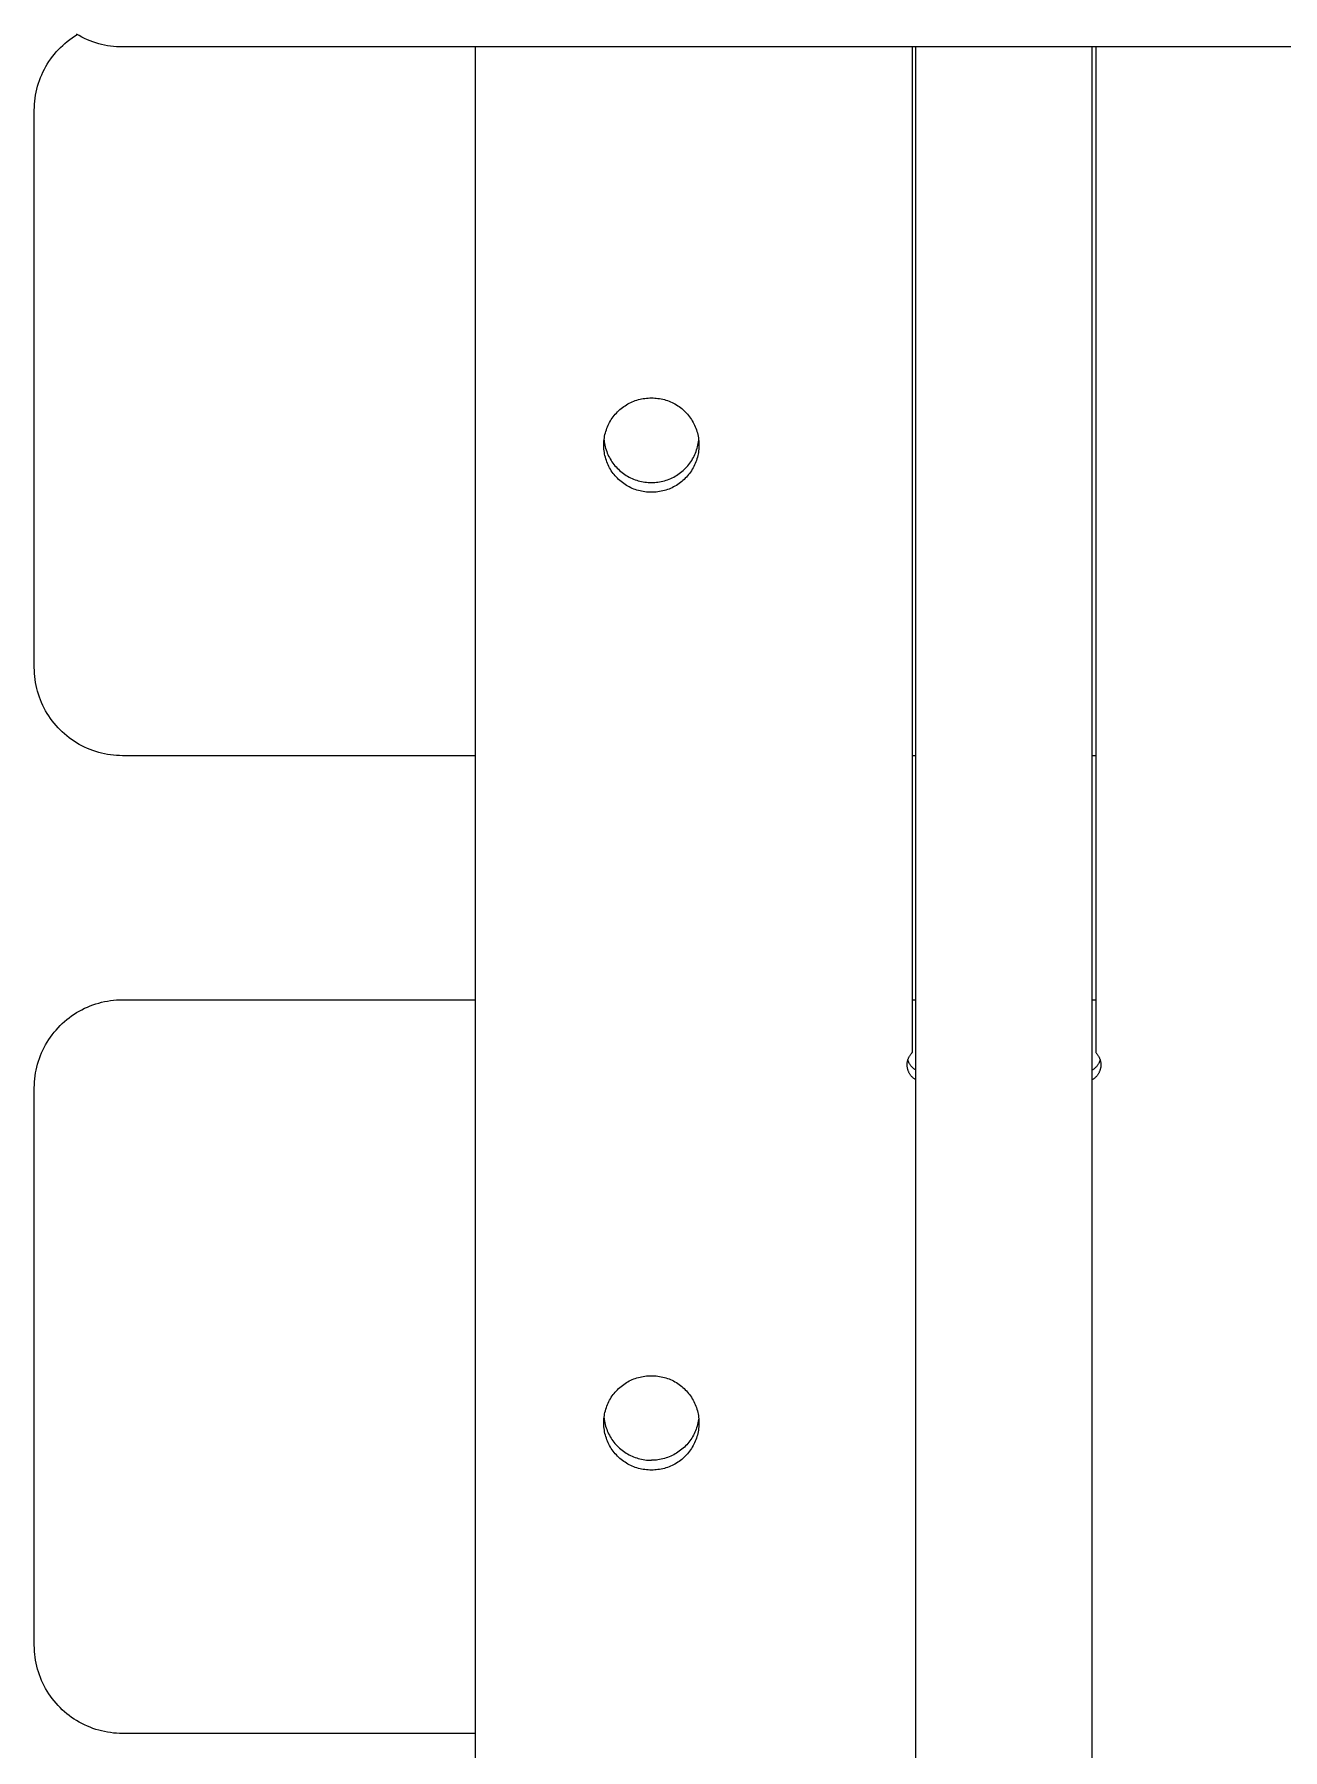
# Model space of a CAD drawing. Header units: inches. Extents: x -6 to 177, y -6 to 113.
# Drawn here: x 42.16 to 44.947, y 98.452 to 102.282 of the extents above; entities that cross this region are included whole.
import ezdxf

# ---------------------------------------------------------------- set-up
doc = ezdxf.new("R2010")
doc.units = ezdxf.units.IN
doc.layers.add('ZANO_R', color=7, linetype='Continuous', lineweight=0)

msp = doc.modelspace()

# ---------------------------------------------------------------- linework, layer by layer
at = {"layer": 'ZANO_R'}
for p, q in [((42.20871, 102.24317), (42.21327, 102.24818)), ((42.21327, 102.24818), (42.21801, 102.25302)), ((42.21801, 102.25302), (42.22291, 102.2577)), ((42.22291, 102.2577), (42.22796, 102.2622)), ((42.22796, 102.2622), (42.23317, 102.26653)), ((42.23317, 102.26653), (42.23852, 102.27068)), ((42.23852, 102.27068), (42.24402, 102.27464)), ((42.24402, 102.27464), (42.24964, 102.27841)), ((42.24964, 102.27841), (42.2554, 102.28198)), ((42.25991, 102.27937), (42.25411, 102.28276)), ((42.26582, 102.27617), (42.25991, 102.27937)), ((42.27184, 102.27318), (42.26582, 102.27617)), ((42.27796, 102.2704), (42.27184, 102.27318)), ((42.28417, 102.26783), (42.27796, 102.2704)), ((42.29047, 102.26547), (42.28417, 102.26783)), ((42.29684, 102.26333), (42.29047, 102.26547)), ((42.30328, 102.2614), (42.29684, 102.26333)), ((42.30978, 102.2597), (42.30328, 102.2614)), ((42.31634, 102.25822), (42.30978, 102.2597)), ((42.32295, 102.25697), (42.31634, 102.25822)), ((42.32959, 102.25594), (42.32295, 102.25697)), ((42.33626, 102.25514), (42.32959, 102.25594)), ((42.34296, 102.25456), (42.33626, 102.25514)), ((42.34967, 102.25422), (42.34296, 102.25456)), ((42.3564, 102.2541), (42.34967, 102.25422)), ((53.92871, 102.2541), (42.3564, 102.2541)), ((43.14387, 102.2541), (43.14387, 85.4987)), ((44.12034, 100.00858), (44.12034, 102.2541)), ((44.12822, 81.57701), (44.12822, 102.2541)), ((44.52196, 81.57701), (44.52196, 102.2541)), ((44.52983, 102.2541), (44.52983, 100.00858)), ((42.18192, 102.20419), (42.18516, 102.21014)), ((42.18516, 102.21014), (42.18861, 102.21597)), ((42.18861, 102.21597), (42.19225, 102.22168)), ((42.19225, 102.22168), (42.19608, 102.22727)), ((42.19608, 102.22727), (42.20011, 102.23271)), ((42.20011, 102.23271), (42.20432, 102.23802)), ((42.20432, 102.23802), (42.20871, 102.24317)), ((42.16694, 102.1665), (42.16889, 102.17298)), ((42.16889, 102.17298), (42.17106, 102.1794)), ((42.17106, 102.1794), (42.17346, 102.18573)), ((42.17346, 102.18573), (42.17607, 102.19198)), ((42.17607, 102.19198), (42.17889, 102.19814)), ((42.17889, 102.19814), (42.18192, 102.20419)), ((42.15999, 102.12653), (42.16057, 102.13328)), ((42.16057, 102.13328), (42.16139, 102.14)), ((42.16139, 102.14), (42.16243, 102.14669)), ((42.16243, 102.14669), (42.16371, 102.15335)), ((42.16371, 102.15335), (42.16521, 102.15995)), ((42.16521, 102.15995), (42.16694, 102.1665)), ((42.15953, 102.113), (42.15964, 102.11977)), ((42.15953, 101.96005), (42.15953, 102.113)), ((42.15964, 102.11977), (42.15999, 102.12653)), ((42.15953, 100.86824), (42.15953, 101.96005)), ((43.46185, 101.43914), (43.46448, 101.44169)), ((43.46448, 101.44169), (43.46718, 101.44415)), ((43.46718, 101.44415), (43.46997, 101.44651)), ((43.46997, 101.44651), (43.47285, 101.44878)), ((43.47285, 101.44878), (43.47579, 101.45094)), ((43.47579, 101.45094), (43.47882, 101.453)), ((43.47882, 101.453), (43.48191, 101.45495)), ((43.48191, 101.45495), (43.48507, 101.4568)), ((43.48507, 101.4568), (43.48829, 101.45853)), ((43.48829, 101.45853), (43.49156, 101.46015)), ((43.49156, 101.46015), (43.4949, 101.46166)), ((43.4949, 101.46166), (43.49828, 101.46305)), ((43.49828, 101.46305), (43.50171, 101.46432)), ((43.50171, 101.46432), (43.50518, 101.46547)), ((43.50518, 101.46547), (43.50869, 101.4665)), ((43.50869, 101.4665), (43.51223, 101.46741)), ((43.51223, 101.46741), (43.5158, 101.46819)), ((43.5158, 101.46819), (43.5194, 101.46885)), ((43.5194, 101.46885), (43.52302, 101.46939)), ((43.52302, 101.46939), (43.52665, 101.4698)), ((43.52665, 101.4698), (43.5303, 101.47008)), ((43.5303, 101.47008), (43.53395, 101.47023)), ((43.53395, 101.47023), (43.53761, 101.47026)), ((43.53761, 101.47026), (43.54127, 101.47023)), ((43.54127, 101.47023), (43.54492, 101.47008)), ((43.54492, 101.47008), (43.54857, 101.4698)), ((43.54857, 101.4698), (43.5522, 101.46939)), ((43.5522, 101.46939), (43.55582, 101.46885)), ((43.55582, 101.46885), (43.55942, 101.46819)), ((43.55942, 101.46819), (43.56299, 101.46741)), ((43.56299, 101.46741), (43.56653, 101.4665)), ((43.56653, 101.4665), (43.57004, 101.46547)), ((43.57004, 101.46547), (43.57351, 101.46432)), ((43.57351, 101.46432), (43.57694, 101.46305)), ((43.57694, 101.46305), (43.58032, 101.46166)), ((43.58032, 101.46166), (43.58366, 101.46015)), ((43.58366, 101.46015), (43.58693, 101.45853)), ((43.58693, 101.45853), (43.59015, 101.4568)), ((43.59015, 101.4568), (43.59331, 101.45495)), ((43.59331, 101.45495), (43.5964, 101.453)), ((43.5964, 101.453), (43.59943, 101.45094)), ((43.59943, 101.45094), (43.60237, 101.44878)), ((43.60237, 101.44878), (43.60525, 101.44651)), ((43.60525, 101.44651), (43.60804, 101.44415)), ((43.60804, 101.44415), (43.61075, 101.44169)), ((43.61075, 101.44169), (43.61337, 101.43914)), ((43.43698, 101.3991), (43.43823, 101.40254)), ((43.43823, 101.40254), (43.43959, 101.40593)), ((43.43959, 101.40593), (43.44107, 101.40927)), ((43.44107, 101.40927), (43.44267, 101.41256)), ((43.44267, 101.41256), (43.44438, 101.4158)), ((43.44438, 101.4158), (43.4462, 101.41897)), ((43.4462, 101.41897), (43.44813, 101.42207)), ((43.44813, 101.42207), (43.45016, 101.42511)), ((43.45016, 101.42511), (43.4523, 101.42808)), ((43.4523, 101.42808), (43.45455, 101.43097)), ((43.45455, 101.43097), (43.45689, 101.43378)), ((43.45689, 101.43378), (43.45932, 101.4365)), ((43.45932, 101.4365), (43.46185, 101.43914)), ((43.61337, 101.43914), (43.6159, 101.4365)), ((43.6159, 101.4365), (43.61833, 101.43378)), ((43.61833, 101.43378), (43.62068, 101.43097)), ((43.62068, 101.43097), (43.62292, 101.42808)), ((43.62292, 101.42808), (43.62506, 101.42511)), ((43.62506, 101.42511), (43.62709, 101.42207)), ((43.62709, 101.42207), (43.62902, 101.41897)), ((43.62902, 101.41897), (43.63084, 101.4158)), ((43.63084, 101.4158), (43.63255, 101.41256)), ((43.63255, 101.41256), (43.63415, 101.40927)), ((43.63415, 101.40927), (43.63563, 101.40593)), ((43.63563, 101.40593), (43.63699, 101.40254)), ((43.63699, 101.40254), (43.63824, 101.3991)), ((43.43132, 101.36681), (43.43144, 101.37046)), ((43.43132, 101.36315), (43.43132, 101.36681)), ((43.43144, 101.37046), (43.4317, 101.37411)), ((43.4317, 101.37411), (43.43208, 101.37775)), ((43.43187, 101.3759), (43.43234, 101.37224)), ((43.43208, 101.37775), (43.43258, 101.38137)), ((43.43234, 101.37224), (43.43294, 101.36859)), ((43.43258, 101.38137), (43.43322, 101.38497)), ((43.43294, 101.36859), (43.43366, 101.36497)), ((43.43322, 101.38497), (43.43397, 101.38855)), ((43.43366, 101.36497), (43.43451, 101.36137)), ((43.43397, 101.38855), (43.43485, 101.3921)), ((43.43485, 101.3921), (43.43586, 101.39562)), ((43.43586, 101.39562), (43.43698, 101.3991)), ((43.63824, 101.3991), (43.63936, 101.39562)), ((43.63936, 101.39562), (43.64037, 101.3921)), ((43.64037, 101.3921), (43.64125, 101.38855)), ((43.64071, 101.36137), (43.64156, 101.36497)), ((43.64125, 101.38855), (43.642, 101.38497)), ((43.64156, 101.36497), (43.64228, 101.36859)), ((43.642, 101.38497), (43.64264, 101.38137)), ((43.64228, 101.36859), (43.64288, 101.37224)), ((43.64264, 101.38137), (43.64314, 101.37775)), ((43.64288, 101.37224), (43.64335, 101.3759)), ((43.64314, 101.37775), (43.64352, 101.37411)), ((43.64352, 101.37411), (43.64378, 101.37046)), ((43.64378, 101.37046), (43.6439, 101.36681)), ((43.6439, 101.36681), (43.6439, 101.36315)), ((43.43144, 101.3595), (43.43132, 101.36315)), ((43.4317, 101.35585), (43.43144, 101.3595)), ((43.43208, 101.35221), (43.4317, 101.35585)), ((43.43258, 101.34859), (43.43208, 101.35221)), ((43.43322, 101.34499), (43.43258, 101.34859)), ((43.43397, 101.34141), (43.43322, 101.34499)), ((43.43485, 101.33786), (43.43397, 101.34141)), ((43.43451, 101.36137), (43.43548, 101.3578)), ((43.43586, 101.33434), (43.43485, 101.33786)), ((43.43548, 101.3578), (43.43658, 101.35427)), ((43.43698, 101.33086), (43.43586, 101.33434)), ((43.43658, 101.35427), (43.4378, 101.35079)), ((43.43823, 101.32742), (43.43698, 101.33086)), ((43.4378, 101.35079), (43.43914, 101.34734)), ((43.43959, 101.32403), (43.43823, 101.32742)), ((43.43914, 101.34734), (43.4406, 101.34395)), ((43.4406, 101.34395), (43.44218, 101.3406)), ((43.44218, 101.3406), (43.44387, 101.33732)), ((43.44387, 101.33732), (43.44568, 101.33409)), ((43.44568, 101.33409), (43.4476, 101.33094)), ((43.4476, 101.33094), (43.44962, 101.32785)), ((43.44962, 101.32785), (43.45176, 101.32483)), ((43.62346, 101.32483), (43.6256, 101.32785)), ((43.6256, 101.32785), (43.62762, 101.33094)), ((43.62762, 101.33094), (43.62954, 101.33409)), ((43.62954, 101.33409), (43.63135, 101.33732)), ((43.63135, 101.33732), (43.63304, 101.3406)), ((43.63304, 101.3406), (43.63462, 101.34395)), ((43.63462, 101.34395), (43.63608, 101.34734)), ((43.63699, 101.32742), (43.63563, 101.32403)), ((43.63608, 101.34734), (43.63742, 101.35079)), ((43.63824, 101.33086), (43.63699, 101.32742)), ((43.63742, 101.35079), (43.63864, 101.35427)), ((43.63936, 101.33434), (43.63824, 101.33086)), ((43.63864, 101.35427), (43.63974, 101.3578)), ((43.64037, 101.33786), (43.63936, 101.33434)), ((43.63974, 101.3578), (43.64071, 101.36137)), ((43.64125, 101.34141), (43.64037, 101.33786)), ((43.642, 101.34499), (43.64125, 101.34141)), ((43.64264, 101.34859), (43.642, 101.34499)), ((43.64314, 101.35221), (43.64264, 101.34859)), ((43.64352, 101.35585), (43.64314, 101.35221)), ((43.64378, 101.3595), (43.64352, 101.35585)), ((43.6439, 101.36315), (43.64378, 101.3595)), ((43.44107, 101.32069), (43.43959, 101.32403)), ((43.44267, 101.3174), (43.44107, 101.32069)), ((43.44438, 101.31416), (43.44267, 101.3174)), ((43.4462, 101.31099), (43.44438, 101.31416)), ((43.44813, 101.30788), (43.4462, 101.31099)), ((43.45016, 101.30485), (43.44813, 101.30788)), ((43.4523, 101.30188), (43.45016, 101.30485)), ((43.45176, 101.32483), (43.45399, 101.32189)), ((43.45455, 101.29899), (43.4523, 101.30188)), ((43.45399, 101.32189), (43.45633, 101.31902)), ((43.45689, 101.29618), (43.45455, 101.29899)), ((43.45633, 101.31902), (43.45877, 101.31625)), ((43.45932, 101.29346), (43.45689, 101.29618)), ((43.45877, 101.31625), (43.4613, 101.31355)), ((43.46185, 101.29082), (43.45932, 101.29346)), ((43.4613, 101.31355), (43.46393, 101.31095)), ((43.46448, 101.28827), (43.46185, 101.29082)), ((43.46393, 101.31095), (43.46664, 101.30844)), ((43.46718, 101.28581), (43.46448, 101.28827)), ((43.46664, 101.30844), (43.46944, 101.30603)), ((43.46944, 101.30603), (43.47233, 101.30372)), ((43.47233, 101.30372), (43.47529, 101.30151)), ((43.47529, 101.30151), (43.47832, 101.2994)), ((43.47832, 101.2994), (43.48143, 101.2974)), ((43.48143, 101.2974), (43.48461, 101.29551)), ((43.48461, 101.29551), (43.48785, 101.29373)), ((43.48785, 101.29373), (43.49115, 101.29207)), ((43.49115, 101.29207), (43.4945, 101.29052)), ((43.4945, 101.29052), (43.49791, 101.28909)), ((43.49791, 101.28909), (43.50137, 101.28778)), ((43.50137, 101.28778), (43.50487, 101.28659)), ((43.57035, 101.28659), (43.57385, 101.28778)), ((43.57385, 101.28778), (43.57731, 101.28909)), ((43.57731, 101.28909), (43.58072, 101.29052)), ((43.58072, 101.29052), (43.58407, 101.29207)), ((43.58407, 101.29207), (43.58737, 101.29373)), ((43.58737, 101.29373), (43.59061, 101.29551)), ((43.59061, 101.29551), (43.59379, 101.2974)), ((43.59379, 101.2974), (43.5969, 101.2994)), ((43.5969, 101.2994), (43.59993, 101.30151)), ((43.59993, 101.30151), (43.6029, 101.30372)), ((43.6029, 101.30372), (43.60578, 101.30603)), ((43.60578, 101.30603), (43.60858, 101.30844)), ((43.61075, 101.28827), (43.60804, 101.28581)), ((43.60858, 101.30844), (43.61129, 101.31095)), ((43.61337, 101.29082), (43.61075, 101.28827)), ((43.61129, 101.31095), (43.61392, 101.31355)), ((43.6159, 101.29346), (43.61337, 101.29082)), ((43.61392, 101.31355), (43.61645, 101.31625)), ((43.61833, 101.29618), (43.6159, 101.29346)), ((43.61645, 101.31625), (43.61889, 101.31902)), ((43.62068, 101.29899), (43.61833, 101.29618)), ((43.61889, 101.31902), (43.62123, 101.32189)), ((43.62292, 101.30188), (43.62068, 101.29899)), ((43.62123, 101.32189), (43.62346, 101.32483)), ((43.62506, 101.30485), (43.62292, 101.30188)), ((43.62709, 101.30788), (43.62506, 101.30485)), ((43.62902, 101.31099), (43.62709, 101.30788)), ((43.63084, 101.31416), (43.62902, 101.31099)), ((43.63255, 101.3174), (43.63084, 101.31416)), ((43.63415, 101.32069), (43.63255, 101.3174)), ((43.63563, 101.32403), (43.63415, 101.32069)), ((43.46997, 101.28345), (43.46718, 101.28581)), ((43.47285, 101.28118), (43.46997, 101.28345)), ((43.47579, 101.27902), (43.47285, 101.28118)), ((43.47882, 101.27696), (43.47579, 101.27902)), ((43.48191, 101.27501), (43.47882, 101.27696)), ((43.48507, 101.27316), (43.48191, 101.27501)), ((43.48829, 101.27143), (43.48507, 101.27316)), ((43.49156, 101.26981), (43.48829, 101.27143)), ((43.4949, 101.2683), (43.49156, 101.26981)), ((43.49828, 101.26691), (43.4949, 101.2683)), ((43.50171, 101.26564), (43.49828, 101.26691)), ((43.50518, 101.26449), (43.50171, 101.26564)), ((43.50487, 101.28659), (43.50841, 101.28553)), ((43.50869, 101.26346), (43.50518, 101.26449)), ((43.50841, 101.28553), (43.51198, 101.28459)), ((43.51223, 101.26255), (43.50869, 101.26346)), ((43.51198, 101.28459), (43.51559, 101.28377)), ((43.5158, 101.26177), (43.51223, 101.26255)), ((43.51559, 101.28377), (43.51922, 101.28308)), ((43.5194, 101.26111), (43.5158, 101.26177)), ((43.51922, 101.28308), (43.52287, 101.28252)), ((43.52302, 101.26057), (43.5194, 101.26111)), ((43.52287, 101.28252), (43.52654, 101.28208)), ((43.52665, 101.26016), (43.52302, 101.26057)), ((43.52654, 101.28208), (43.53022, 101.28178)), ((43.5303, 101.25988), (43.52665, 101.26016)), ((43.53022, 101.28178), (43.53391, 101.2816)), ((43.53395, 101.25973), (43.5303, 101.25988)), ((43.53391, 101.2816), (43.53761, 101.28155)), ((43.53761, 101.2597), (43.53395, 101.25973)), ((43.53761, 101.28155), (43.54131, 101.2816)), ((43.54127, 101.25973), (43.53761, 101.2597)), ((43.54492, 101.25988), (43.54127, 101.25973)), ((43.54131, 101.2816), (43.545, 101.28178)), ((43.54857, 101.26016), (43.54492, 101.25988)), ((43.545, 101.28178), (43.54868, 101.28208)), ((43.5522, 101.26057), (43.54857, 101.26016)), ((43.54868, 101.28208), (43.55235, 101.28252)), ((43.55582, 101.26111), (43.5522, 101.26057)), ((43.55235, 101.28252), (43.556, 101.28308)), ((43.55942, 101.26177), (43.55582, 101.26111)), ((43.556, 101.28308), (43.55963, 101.28377)), ((43.56299, 101.26255), (43.55942, 101.26177)), ((43.55963, 101.28377), (43.56324, 101.28459)), ((43.56653, 101.26346), (43.56299, 101.26255)), ((43.56324, 101.28459), (43.56681, 101.28553)), ((43.57004, 101.26449), (43.56653, 101.26346)), ((43.56681, 101.28553), (43.57035, 101.28659)), ((43.57351, 101.26564), (43.57004, 101.26449)), ((43.57694, 101.26691), (43.57351, 101.26564)), ((43.58032, 101.2683), (43.57694, 101.26691)), ((43.58366, 101.26981), (43.58032, 101.2683)), ((43.58693, 101.27143), (43.58366, 101.26981)), ((43.59015, 101.27316), (43.58693, 101.27143)), ((43.59331, 101.27501), (43.59015, 101.27316)), ((43.5964, 101.27696), (43.59331, 101.27501)), ((43.59943, 101.27902), (43.5964, 101.27696)), ((43.60237, 101.28118), (43.59943, 101.27902)), ((43.60525, 101.28345), (43.60237, 101.28118)), ((43.60804, 101.28581), (43.60525, 101.28345)), ((42.15964, 100.86152), (42.15953, 100.86824)), ((42.15999, 100.85481), (42.15964, 100.86152)), ((42.16056, 100.84811), (42.15999, 100.85481)), ((42.16136, 100.84143), (42.16056, 100.84811)), ((42.16239, 100.83479), (42.16136, 100.84143)), ((42.16364, 100.82819), (42.16239, 100.83479)), ((42.16512, 100.82163), (42.16364, 100.82819)), ((42.16683, 100.81513), (42.16512, 100.82163)), ((42.16875, 100.80868), (42.16683, 100.81513)), ((42.17089, 100.80231), (42.16875, 100.80868)), ((42.17325, 100.79602), (42.17089, 100.80231)), ((42.17583, 100.78981), (42.17325, 100.79602)), ((42.17861, 100.78369), (42.17583, 100.78981)), ((42.1816, 100.77767), (42.17861, 100.78369)), ((42.18479, 100.77175), (42.1816, 100.77767)), ((42.18819, 100.76595), (42.18479, 100.77175)), ((42.19178, 100.76027), (42.18819, 100.76595)), ((42.19556, 100.75471), (42.19178, 100.76027)), ((42.19953, 100.74928), (42.19556, 100.75471)), ((42.20368, 100.744), (42.19953, 100.74928)), ((42.20801, 100.73886), (42.20368, 100.744)), ((42.21252, 100.73387), (42.20801, 100.73886)), ((42.21719, 100.72903), (42.21252, 100.73387)), ((42.22202, 100.72436), (42.21719, 100.72903)), ((42.22701, 100.71986), (42.22202, 100.72436)), ((42.23215, 100.71553), (42.22701, 100.71986)), ((42.23744, 100.71137), (42.23215, 100.71553)), ((42.24287, 100.7074), (42.23744, 100.71137)), ((42.24842, 100.70362), (42.24287, 100.7074)), ((42.25411, 100.70003), (42.24842, 100.70362)), ((42.25991, 100.69664), (42.25411, 100.70003)), ((42.26582, 100.69344), (42.25991, 100.69664)), ((42.27184, 100.69045), (42.26582, 100.69344)), ((42.27796, 100.68767), (42.27184, 100.69045)), ((42.28417, 100.6851), (42.27796, 100.68767)), ((42.29047, 100.68274), (42.28417, 100.6851)), ((42.29684, 100.6806), (42.29047, 100.68274)), ((42.30328, 100.67867), (42.29684, 100.6806)), ((42.30978, 100.67697), (42.30328, 100.67867)), ((42.31634, 100.67549), (42.30978, 100.67697)), ((42.32295, 100.67423), (42.31634, 100.67549)), ((42.32959, 100.6732), (42.32295, 100.67423)), ((42.33626, 100.6724), (42.32959, 100.6732)), ((42.34296, 100.67183), (42.33626, 100.6724)), ((42.34967, 100.67149), (42.34296, 100.67183)), ((42.3564, 100.67137), (42.34967, 100.67149)), ((43.14387, 100.67137), (42.3564, 100.67137)), ((44.12822, 100.67137), (44.12034, 100.67137)), ((44.52983, 100.67137), (44.52196, 100.67137)), ((42.25411, 100.09759), (42.25991, 100.10099)), ((42.25991, 100.10099), (42.26582, 100.10418)), ((42.26582, 100.10418), (42.27184, 100.10717)), ((42.27184, 100.10717), (42.27796, 100.10996)), ((42.27796, 100.10996), (42.28417, 100.11253)), ((42.28417, 100.11253), (42.29047, 100.11489)), ((42.29047, 100.11489), (42.29684, 100.11703)), ((42.29684, 100.11703), (42.30328, 100.11895)), ((42.30328, 100.11895), (42.30978, 100.12066)), ((42.30978, 100.12066), (42.31634, 100.12214)), ((42.31634, 100.12214), (42.32295, 100.12339)), ((42.32295, 100.12339), (42.32959, 100.12442)), ((42.32959, 100.12442), (42.33626, 100.12522)), ((42.33626, 100.12522), (42.34296, 100.1258)), ((42.34296, 100.1258), (42.34967, 100.12614)), ((42.34967, 100.12614), (42.3564, 100.12625)), ((42.3564, 100.12625), (43.14387, 100.12625)), ((44.12034, 100.12625), (44.12822, 100.12625)), ((44.52196, 100.12625), (44.52983, 100.12625)), ((42.20801, 100.05877), (42.21252, 100.06376)), ((42.21252, 100.06376), (42.21719, 100.06859)), ((42.21719, 100.06859), (42.22202, 100.07326)), ((42.22202, 100.07326), (42.22701, 100.07777)), ((42.22701, 100.07777), (42.23215, 100.0821)), ((42.23215, 100.0821), (42.23744, 100.08625)), ((42.23744, 100.08625), (42.24287, 100.09022)), ((42.24287, 100.09022), (42.24842, 100.094)), ((42.24842, 100.094), (42.25411, 100.09759)), ((42.1816, 100.01996), (42.18479, 100.02587)), ((42.18479, 100.02587), (42.18819, 100.03168)), ((42.18819, 100.03168), (42.19178, 100.03736)), ((42.19178, 100.03736), (42.19556, 100.04292)), ((42.19556, 100.04292), (42.19953, 100.04834)), ((42.19953, 100.04834), (42.20368, 100.05363)), ((42.20368, 100.05363), (42.20801, 100.05877)), ((42.16683, 99.9825), (42.16875, 99.98894)), ((42.16875, 99.98894), (42.17089, 99.99531)), ((42.17089, 99.99531), (42.17325, 100.00161)), ((42.17325, 100.00161), (42.17583, 100.00782)), ((42.17583, 100.00782), (42.17861, 100.01394)), ((42.17861, 100.01394), (42.1816, 100.01996)), ((44.10889, 99.98342), (44.109, 99.98476)), ((44.109, 99.98476), (44.10915, 99.9861)), ((44.10915, 99.9861), (44.10935, 99.98743)), ((44.10935, 99.98743), (44.1096, 99.98875)), ((44.1096, 99.98875), (44.10989, 99.99007)), ((44.10989, 99.99007), (44.11023, 99.99137)), ((44.11023, 99.99137), (44.11061, 99.99266)), ((44.11079, 99.99065), (44.11039, 99.99193)), ((44.11061, 99.99266), (44.11104, 99.99394)), ((44.11124, 99.98938), (44.11079, 99.99065)), ((44.11104, 99.99394), (44.11151, 99.9952)), ((44.11173, 99.98813), (44.11124, 99.98938)), ((44.11151, 99.9952), (44.11203, 99.99644)), ((44.11226, 99.9869), (44.11173, 99.98813)), ((44.11203, 99.99644), (44.11258, 99.99766)), ((44.11284, 99.98568), (44.11226, 99.9869)), ((44.11258, 99.99766), (44.11318, 99.99887)), ((44.11345, 99.98449), (44.11284, 99.98568)), ((44.11318, 99.99887), (44.11382, 100.00005)), ((44.11411, 99.98332), (44.11345, 99.98449)), ((44.11382, 100.00005), (44.11451, 100.00121)), ((44.11451, 100.00121), (44.11523, 100.00235)), ((44.11523, 100.00235), (44.11599, 100.00346)), ((44.11599, 100.00346), (44.11679, 100.00454)), ((44.11679, 100.00454), (44.11762, 100.00559)), ((44.11762, 100.00559), (44.11849, 100.00662)), ((44.11849, 100.00662), (44.1194, 100.00761)), ((44.1194, 100.00761), (44.12034, 100.00858)), ((44.52983, 100.00858), (44.53077, 100.00761)), ((44.53077, 100.00761), (44.53168, 100.00662)), ((44.53168, 100.00662), (44.53255, 100.00559)), ((44.53255, 100.00559), (44.53339, 100.00454)), ((44.53339, 100.00454), (44.53419, 100.00346)), ((44.53419, 100.00346), (44.53495, 100.00235)), ((44.53495, 100.00235), (44.53567, 100.00121)), ((44.53567, 100.00121), (44.53635, 100.00005)), ((44.53672, 99.98449), (44.53606, 99.98332)), ((44.53635, 100.00005), (44.53699, 99.99887)), ((44.53734, 99.98568), (44.53672, 99.98449)), ((44.53699, 99.99887), (44.53759, 99.99766)), ((44.53791, 99.9869), (44.53734, 99.98568)), ((44.53759, 99.99766), (44.53815, 99.99644)), ((44.53845, 99.98813), (44.53791, 99.9869)), ((44.53815, 99.99644), (44.53866, 99.9952)), ((44.53894, 99.98938), (44.53845, 99.98813)), ((44.53866, 99.9952), (44.53913, 99.99394)), ((44.53938, 99.99065), (44.53894, 99.98938)), ((44.53913, 99.99394), (44.53956, 99.99266)), ((44.53979, 99.99193), (44.53938, 99.99065)), ((44.53956, 99.99266), (44.53994, 99.99137)), ((44.53994, 99.99137), (44.54028, 99.99007)), ((44.54028, 99.99007), (44.54057, 99.98875)), ((44.54057, 99.98875), (44.54082, 99.98743)), ((44.54082, 99.98743), (44.54102, 99.9861)), ((44.54102, 99.9861), (44.54118, 99.98476)), ((44.54118, 99.98476), (44.54128, 99.98342)), ((42.15999, 99.94282), (42.16056, 99.94952)), ((42.16056, 99.94952), (42.16136, 99.95619)), ((42.16136, 99.95619), (42.16239, 99.96284)), ((42.16239, 99.96284), (42.16364, 99.96944)), ((42.16364, 99.96944), (42.16512, 99.976)), ((42.16512, 99.976), (42.16683, 99.9825)), ((44.10881, 99.98073), (44.10883, 99.98208)), ((44.10885, 99.97939), (44.10881, 99.98073)), ((44.10883, 99.98208), (44.10889, 99.98342)), ((44.10892, 99.97804), (44.10885, 99.97939)), ((44.10905, 99.9767), (44.10892, 99.97804)), ((44.10922, 99.97537), (44.10905, 99.9767)), ((44.10944, 99.97404), (44.10922, 99.97537)), ((44.1097, 99.97272), (44.10944, 99.97404)), ((44.11001, 99.97141), (44.1097, 99.97272)), ((44.11037, 99.97011), (44.11001, 99.97141)), ((44.11077, 99.96883), (44.11037, 99.97011)), ((44.11121, 99.96756), (44.11077, 99.96883)), ((44.1117, 99.96631), (44.11121, 99.96756)), ((44.11223, 99.96507), (44.1117, 99.96631)), ((44.1128, 99.96385), (44.11223, 99.96507)), ((44.11342, 99.96265), (44.1128, 99.96385)), ((44.11408, 99.96148), (44.11342, 99.96265)), ((44.11477, 99.96033), (44.11408, 99.96148)), ((44.11481, 99.98217), (44.11411, 99.98332)), ((44.11551, 99.9592), (44.11477, 99.96033)), ((44.11554, 99.98105), (44.11481, 99.98217)), ((44.11629, 99.9581), (44.11551, 99.9592)), ((44.11632, 99.97995), (44.11554, 99.98105)), ((44.1171, 99.95703), (44.11629, 99.9581)), ((44.11713, 99.97888), (44.11632, 99.97995)), ((44.11795, 99.95599), (44.1171, 99.95703)), ((44.11798, 99.97784), (44.11713, 99.97888)), ((44.11883, 99.95497), (44.11795, 99.95599)), ((44.11886, 99.97683), (44.11798, 99.97784)), ((44.11975, 99.95399), (44.11883, 99.95497)), ((44.11978, 99.97585), (44.11886, 99.97683)), ((44.12071, 99.95304), (44.11975, 99.95399)), ((44.12073, 99.9749), (44.11978, 99.97585)), ((44.12169, 99.95213), (44.12071, 99.95304)), ((44.12171, 99.97398), (44.12073, 99.9749)), ((44.12271, 99.95124), (44.12169, 99.95213)), ((44.12273, 99.9731), (44.12171, 99.97398)), ((44.12376, 99.9504), (44.12271, 99.95124)), ((44.12377, 99.97226), (44.12273, 99.9731)), ((44.12483, 99.94959), (44.12376, 99.9504)), ((44.12484, 99.97145), (44.12377, 99.97226)), ((44.12593, 99.94882), (44.12483, 99.94959)), ((44.12594, 99.97067), (44.12484, 99.97145)), ((44.12706, 99.94809), (44.12593, 99.94882)), ((44.12707, 99.96994), (44.12594, 99.97067)), ((44.12822, 99.9474), (44.12706, 99.94809)), ((44.12822, 99.96925), (44.12707, 99.96994)), ((44.52311, 99.96994), (44.52196, 99.96925)), ((44.52311, 99.94809), (44.52196, 99.9474)), ((44.52423, 99.97067), (44.52311, 99.96994)), ((44.52424, 99.94882), (44.52311, 99.94809)), ((44.52533, 99.97145), (44.52423, 99.97067)), ((44.52534, 99.94959), (44.52424, 99.94882)), ((44.5264, 99.97226), (44.52533, 99.97145)), ((44.52642, 99.9504), (44.52534, 99.94959)), ((44.52745, 99.9731), (44.5264, 99.97226)), ((44.52746, 99.95124), (44.52642, 99.9504)), ((44.52846, 99.97398), (44.52745, 99.9731)), ((44.52848, 99.95213), (44.52746, 99.95124)), ((44.52944, 99.9749), (44.52846, 99.97398)), ((44.52947, 99.95304), (44.52848, 99.95213)), ((44.53039, 99.97585), (44.52944, 99.9749)), ((44.53042, 99.95399), (44.52947, 99.95304)), ((44.53131, 99.97683), (44.53039, 99.97585)), ((44.53134, 99.95497), (44.53042, 99.95399)), ((44.53219, 99.97784), (44.53131, 99.97683)), ((44.53223, 99.95599), (44.53134, 99.95497)), ((44.53304, 99.97888), (44.53219, 99.97784)), ((44.53308, 99.95703), (44.53223, 99.95599)), ((44.53385, 99.97995), (44.53304, 99.97888)), ((44.53389, 99.9581), (44.53308, 99.95703)), ((44.53463, 99.98105), (44.53385, 99.97995)), ((44.53466, 99.9592), (44.53389, 99.9581)), ((44.53537, 99.98217), (44.53463, 99.98105)), ((44.5354, 99.96033), (44.53466, 99.9592)), ((44.53606, 99.98332), (44.53537, 99.98217)), ((44.5361, 99.96148), (44.5354, 99.96033)), ((44.53675, 99.96265), (44.5361, 99.96148)), ((44.53737, 99.96385), (44.53675, 99.96265)), ((44.53794, 99.96507), (44.53737, 99.96385)), ((44.53847, 99.96631), (44.53794, 99.96507)), ((44.53896, 99.96756), (44.53847, 99.96631)), ((44.53941, 99.96883), (44.53896, 99.96756)), ((44.53981, 99.97011), (44.53941, 99.96883)), ((44.54016, 99.97141), (44.53981, 99.97011)), ((44.54047, 99.97272), (44.54016, 99.97141)), ((44.54073, 99.97404), (44.54047, 99.97272)), ((44.54095, 99.97537), (44.54073, 99.97404)), ((44.54112, 99.9767), (44.54095, 99.97537)), ((44.54125, 99.97804), (44.54112, 99.9767)), ((44.54133, 99.97939), (44.54125, 99.97804)), ((44.54128, 99.98342), (44.54134, 99.98208)), ((44.54136, 99.98073), (44.54133, 99.97939)), ((44.54134, 99.98208), (44.54136, 99.98073)), ((42.15953, 99.92939), (42.15964, 99.93611)), ((42.15953, 99.77643), (42.15953, 99.92939)), ((42.15964, 99.93611), (42.15999, 99.94282)), ((42.15953, 98.68463), (42.15953, 99.77643)), ((43.46185, 99.25553), (43.46448, 99.25808)), ((43.46448, 99.25808), (43.46718, 99.26054)), ((43.46718, 99.26054), (43.46997, 99.2629)), ((43.46997, 99.2629), (43.47285, 99.26517)), ((43.47285, 99.26517), (43.47579, 99.26733)), ((43.47579, 99.26733), (43.47882, 99.26939)), ((43.47882, 99.26939), (43.48191, 99.27134)), ((43.48191, 99.27134), (43.48507, 99.27319)), ((43.48507, 99.27319), (43.48829, 99.27492)), ((43.48829, 99.27492), (43.49156, 99.27654)), ((43.49156, 99.27654), (43.4949, 99.27805)), ((43.4949, 99.27805), (43.49828, 99.27944)), ((43.49828, 99.27944), (43.50171, 99.28071)), ((43.50171, 99.28071), (43.50518, 99.28186)), ((43.50518, 99.28186), (43.50869, 99.28289)), ((43.50869, 99.28289), (43.51223, 99.2838)), ((43.51223, 99.2838), (43.5158, 99.28458)), ((43.5158, 99.28458), (43.5194, 99.28524)), ((43.5194, 99.28524), (43.52302, 99.28578)), ((43.52302, 99.28578), (43.52665, 99.28619)), ((43.52665, 99.28619), (43.5303, 99.28647)), ((43.5303, 99.28647), (43.53395, 99.28662)), ((43.53395, 99.28662), (43.53761, 99.28665)), ((43.53761, 99.28665), (43.54127, 99.28662)), ((43.54127, 99.28662), (43.54492, 99.28647)), ((43.54492, 99.28647), (43.54857, 99.28619)), ((43.54857, 99.28619), (43.5522, 99.28578)), ((43.5522, 99.28578), (43.55582, 99.28524)), ((43.55582, 99.28524), (43.55942, 99.28458)), ((43.55942, 99.28458), (43.56299, 99.2838)), ((43.56299, 99.2838), (43.56653, 99.28289)), ((43.56653, 99.28289), (43.57004, 99.28186)), ((43.57004, 99.28186), (43.57351, 99.28071)), ((43.57351, 99.28071), (43.57694, 99.27944)), ((43.57694, 99.27944), (43.58032, 99.27805)), ((43.58032, 99.27805), (43.58366, 99.27654)), ((43.58366, 99.27654), (43.58693, 99.27492)), ((43.58693, 99.27492), (43.59015, 99.27319)), ((43.59015, 99.27319), (43.59331, 99.27134)), ((43.59331, 99.27134), (43.5964, 99.26939)), ((43.5964, 99.26939), (43.59943, 99.26733)), ((43.59943, 99.26733), (43.60237, 99.26517)), ((43.60237, 99.26517), (43.60525, 99.2629)), ((43.60525, 99.2629), (43.60804, 99.26054)), ((43.60804, 99.26054), (43.61075, 99.25808)), ((43.61075, 99.25808), (43.61337, 99.25553)), ((43.43698, 99.21549), (43.43823, 99.21892)), ((43.43823, 99.21892), (43.43959, 99.22232)), ((43.43959, 99.22232), (43.44107, 99.22566)), ((43.44107, 99.22566), (43.44267, 99.22895)), ((43.44267, 99.22895), (43.44438, 99.23219)), ((43.44438, 99.23219), (43.4462, 99.23536)), ((43.4462, 99.23536), (43.44813, 99.23846)), ((43.44813, 99.23846), (43.45016, 99.2415)), ((43.45016, 99.2415), (43.4523, 99.24447)), ((43.4523, 99.24447), (43.45455, 99.24736)), ((43.45455, 99.24736), (43.45689, 99.25017)), ((43.45689, 99.25017), (43.45932, 99.25289)), ((43.45932, 99.25289), (43.46185, 99.25553)), ((43.61337, 99.25553), (43.6159, 99.25289)), ((43.6159, 99.25289), (43.61833, 99.25017)), ((43.61833, 99.25017), (43.62068, 99.24736)), ((43.62068, 99.24736), (43.62292, 99.24447)), ((43.62292, 99.24447), (43.62506, 99.2415)), ((43.62506, 99.2415), (43.62709, 99.23846)), ((43.62709, 99.23846), (43.62902, 99.23536)), ((43.62902, 99.23536), (43.63084, 99.23219)), ((43.63084, 99.23219), (43.63255, 99.22895)), ((43.63255, 99.22895), (43.63415, 99.22566)), ((43.63415, 99.22566), (43.63563, 99.22232)), ((43.63563, 99.22232), (43.63699, 99.21892)), ((43.63699, 99.21892), (43.63824, 99.21549)), ((43.43132, 99.1832), (43.43144, 99.18685)), ((43.43132, 99.17954), (43.43132, 99.1832)), ((43.43144, 99.18685), (43.4317, 99.1905)), ((43.4317, 99.1905), (43.43208, 99.19414)), ((43.43187, 99.19229), (43.43234, 99.18863)), ((43.43208, 99.19414), (43.43258, 99.19776)), ((43.43234, 99.18863), (43.43294, 99.18498)), ((43.43258, 99.19776), (43.43322, 99.20136)), ((43.43294, 99.18498), (43.43366, 99.18136)), ((43.43322, 99.20136), (43.43397, 99.20494)), ((43.43366, 99.18136), (43.43451, 99.17776)), ((43.43397, 99.20494), (43.43485, 99.20849)), ((43.43485, 99.20849), (43.43586, 99.21201)), ((43.43586, 99.21201), (43.43698, 99.21549)), ((43.63824, 99.21549), (43.63936, 99.21201)), ((43.63936, 99.21201), (43.64037, 99.20849)), ((43.64037, 99.20849), (43.64125, 99.20494)), ((43.64156, 99.18136), (43.64071, 99.17776)), ((43.64125, 99.20494), (43.642, 99.20136)), ((43.64228, 99.18498), (43.64156, 99.18136)), ((43.642, 99.20136), (43.64264, 99.19776)), ((43.64288, 99.18863), (43.64228, 99.18498)), ((43.64264, 99.19776), (43.64314, 99.19414)), ((43.64335, 99.19229), (43.64288, 99.18863)), ((43.64314, 99.19414), (43.64352, 99.1905)), ((43.64352, 99.1905), (43.64378, 99.18685)), ((43.64378, 99.18685), (43.6439, 99.1832)), ((43.6439, 99.1832), (43.6439, 99.17954)), ((43.43144, 99.17589), (43.43132, 99.17954)), ((43.4317, 99.17224), (43.43144, 99.17589)), ((43.43208, 99.1686), (43.4317, 99.17224)), ((43.43258, 99.16498), (43.43208, 99.1686)), ((43.43322, 99.16138), (43.43258, 99.16498)), ((43.43397, 99.1578), (43.43322, 99.16138)), ((43.43485, 99.15425), (43.43397, 99.1578)), ((43.43451, 99.17776), (43.43548, 99.17419)), ((43.43586, 99.15073), (43.43485, 99.15425)), ((43.43548, 99.17419), (43.43658, 99.17066)), ((43.43698, 99.14725), (43.43586, 99.15073)), ((43.43658, 99.17066), (43.4378, 99.16717)), ((43.43823, 99.14381), (43.43698, 99.14725)), ((43.4378, 99.16717), (43.43914, 99.16373)), ((43.43959, 99.14042), (43.43823, 99.14381)), ((43.43914, 99.16373), (43.4406, 99.16034)), ((43.4406, 99.16034), (43.44218, 99.15699)), ((43.44218, 99.15699), (43.44387, 99.15371)), ((43.44387, 99.15371), (43.44568, 99.15048)), ((43.44568, 99.15048), (43.4476, 99.14732)), ((43.4476, 99.14732), (43.44962, 99.14423)), ((43.44962, 99.14423), (43.45176, 99.14122)), ((43.6256, 99.14423), (43.62346, 99.14122)), ((43.62762, 99.14732), (43.6256, 99.14423)), ((43.62954, 99.15048), (43.62762, 99.14732)), ((43.63135, 99.15371), (43.62954, 99.15048)), ((43.63304, 99.15699), (43.63135, 99.15371)), ((43.63462, 99.16034), (43.63304, 99.15699)), ((43.63608, 99.16373), (43.63462, 99.16034)), ((43.63699, 99.14381), (43.63563, 99.14042)), ((43.63742, 99.16717), (43.63608, 99.16373)), ((43.63824, 99.14725), (43.63699, 99.14381)), ((43.63864, 99.17066), (43.63742, 99.16717)), ((43.63936, 99.15073), (43.63824, 99.14725)), ((43.63974, 99.17419), (43.63864, 99.17066)), ((43.64037, 99.15425), (43.63936, 99.15073)), ((43.64071, 99.17776), (43.63974, 99.17419)), ((43.64125, 99.1578), (43.64037, 99.15425)), ((43.642, 99.16138), (43.64125, 99.1578)), ((43.64264, 99.16498), (43.642, 99.16138)), ((43.64314, 99.1686), (43.64264, 99.16498)), ((43.64352, 99.17224), (43.64314, 99.1686)), ((43.64378, 99.17589), (43.64352, 99.17224)), ((43.6439, 99.17954), (43.64378, 99.17589)), ((43.44107, 99.13708), (43.43959, 99.14042)), ((43.44267, 99.13379), (43.44107, 99.13708)), ((43.44438, 99.13055), (43.44267, 99.13379)), ((43.4462, 99.12738), (43.44438, 99.13055)), ((43.44813, 99.12427), (43.4462, 99.12738)), ((43.45016, 99.12124), (43.44813, 99.12427)), ((43.4523, 99.11827), (43.45016, 99.12124)), ((43.45176, 99.14122), (43.45399, 99.13827)), ((43.45455, 99.11538), (43.4523, 99.11827)), ((43.45399, 99.13827), (43.45633, 99.13541)), ((43.45689, 99.11257), (43.45455, 99.11538)), ((43.45633, 99.13541), (43.45877, 99.13263)), ((43.45932, 99.10985), (43.45689, 99.11257)), ((43.45877, 99.13263), (43.4613, 99.12994)), ((43.46185, 99.10721), (43.45932, 99.10985)), ((43.4613, 99.12994), (43.46393, 99.12734)), ((43.46448, 99.10465), (43.46185, 99.10721)), ((43.46393, 99.12734), (43.46664, 99.12483)), ((43.46718, 99.1022), (43.46448, 99.10465)), ((43.46664, 99.12483), (43.46944, 99.12242)), ((43.46944, 99.12242), (43.47233, 99.12011)), ((43.47233, 99.12011), (43.47529, 99.1179)), ((43.47529, 99.1179), (43.47832, 99.11579)), ((43.47832, 99.11579), (43.48143, 99.11379)), ((43.48143, 99.11379), (43.48461, 99.1119)), ((43.48461, 99.1119), (43.48785, 99.11012)), ((43.48785, 99.11012), (43.49115, 99.10846)), ((43.49115, 99.10846), (43.4945, 99.10691)), ((43.4945, 99.10691), (43.49791, 99.10548)), ((43.49791, 99.10548), (43.50137, 99.10417)), ((43.50137, 99.10417), (43.50487, 99.10298)), ((43.57385, 99.10417), (43.57035, 99.10298)), ((43.57731, 99.10548), (43.57385, 99.10417)), ((43.58072, 99.10691), (43.57731, 99.10548)), ((43.58407, 99.10846), (43.58072, 99.10691)), ((43.58737, 99.11012), (43.58407, 99.10846)), ((43.59061, 99.1119), (43.58737, 99.11012)), ((43.59379, 99.11379), (43.59061, 99.1119)), ((43.5969, 99.11579), (43.59379, 99.11379)), ((43.59993, 99.1179), (43.5969, 99.11579)), ((43.6029, 99.12011), (43.59993, 99.1179)), ((43.60578, 99.12242), (43.6029, 99.12011)), ((43.60858, 99.12483), (43.60578, 99.12242)), ((43.61075, 99.10465), (43.60804, 99.1022)), ((43.61129, 99.12734), (43.60858, 99.12483)), ((43.61337, 99.10721), (43.61075, 99.10465)), ((43.61392, 99.12994), (43.61129, 99.12734)), ((43.6159, 99.10985), (43.61337, 99.10721)), ((43.61645, 99.13263), (43.61392, 99.12994)), ((43.61833, 99.11257), (43.6159, 99.10985)), ((43.61889, 99.13541), (43.61645, 99.13263)), ((43.62068, 99.11538), (43.61833, 99.11257)), ((43.62123, 99.13827), (43.61889, 99.13541)), ((43.62292, 99.11827), (43.62068, 99.11538)), ((43.62346, 99.14122), (43.62123, 99.13827)), ((43.62506, 99.12124), (43.62292, 99.11827)), ((43.62709, 99.12427), (43.62506, 99.12124)), ((43.62902, 99.12738), (43.62709, 99.12427)), ((43.63084, 99.13055), (43.62902, 99.12738)), ((43.63255, 99.13379), (43.63084, 99.13055)), ((43.63415, 99.13708), (43.63255, 99.13379)), ((43.63563, 99.14042), (43.63415, 99.13708)), ((43.46997, 99.09983), (43.46718, 99.1022)), ((43.47285, 99.09757), (43.46997, 99.09983)), ((43.47579, 99.09541), (43.47285, 99.09757)), ((43.47882, 99.09335), (43.47579, 99.09541)), ((43.48191, 99.09139), (43.47882, 99.09335)), ((43.48507, 99.08955), (43.48191, 99.09139)), ((43.48829, 99.08782), (43.48507, 99.08955)), ((43.49156, 99.08619), (43.48829, 99.08782)), ((43.4949, 99.08469), (43.49156, 99.08619)), ((43.49828, 99.0833), (43.4949, 99.08469)), ((43.50171, 99.08203), (43.49828, 99.0833)), ((43.50518, 99.08088), (43.50171, 99.08203)), ((43.50487, 99.10298), (43.50841, 99.10192)), ((43.50869, 99.07985), (43.50518, 99.08088)), ((43.50841, 99.10192), (43.51198, 99.10098)), ((43.51223, 99.07894), (43.50869, 99.07985)), ((43.51198, 99.10098), (43.51559, 99.10016)), ((43.5158, 99.07815), (43.51223, 99.07894)), ((43.51559, 99.10016), (43.51922, 99.09947)), ((43.5194, 99.07749), (43.5158, 99.07815)), ((43.51922, 99.09947), (43.52287, 99.09891)), ((43.52302, 99.07696), (43.5194, 99.07749)), ((43.52287, 99.09891), (43.52654, 99.09847)), ((43.52665, 99.07655), (43.52302, 99.07696)), ((43.52654, 99.09847), (43.53022, 99.09817)), ((43.5303, 99.07627), (43.52665, 99.07655)), ((43.53022, 99.09817), (43.53391, 99.09799)), ((43.53395, 99.07612), (43.5303, 99.07627)), ((43.53391, 99.09799), (43.53761, 99.09794)), ((43.53761, 99.07609), (43.53395, 99.07612)), ((43.54131, 99.09799), (43.53761, 99.09794)), ((43.54127, 99.07612), (43.53761, 99.07609)), ((43.54492, 99.07627), (43.54127, 99.07612)), ((43.545, 99.09817), (43.54131, 99.09799)), ((43.54857, 99.07655), (43.54492, 99.07627)), ((43.54868, 99.09847), (43.545, 99.09817)), ((43.5522, 99.07696), (43.54857, 99.07655)), ((43.55235, 99.09891), (43.54868, 99.09847)), ((43.55582, 99.07749), (43.5522, 99.07696)), ((43.556, 99.09947), (43.55235, 99.09891)), ((43.55942, 99.07815), (43.55582, 99.07749)), ((43.55963, 99.10016), (43.556, 99.09947)), ((43.56299, 99.07894), (43.55942, 99.07815)), ((43.56324, 99.10098), (43.55963, 99.10016)), ((43.56653, 99.07985), (43.56299, 99.07894)), ((43.56681, 99.10192), (43.56324, 99.10098)), ((43.57004, 99.08088), (43.56653, 99.07985)), ((43.57035, 99.10298), (43.56681, 99.10192)), ((43.57351, 99.08203), (43.57004, 99.08088)), ((43.57694, 99.0833), (43.57351, 99.08203)), ((43.58032, 99.08469), (43.57694, 99.0833)), ((43.58366, 99.08619), (43.58032, 99.08469)), ((43.58693, 99.08782), (43.58366, 99.08619)), ((43.59015, 99.08955), (43.58693, 99.08782)), ((43.59331, 99.09139), (43.59015, 99.08955)), ((43.5964, 99.09335), (43.59331, 99.09139)), ((43.59943, 99.09541), (43.5964, 99.09335)), ((43.60237, 99.09757), (43.59943, 99.09541)), ((43.60525, 99.09983), (43.60237, 99.09757)), ((43.60804, 99.1022), (43.60525, 99.09983)), ((42.15964, 98.67791), (42.15953, 98.68463)), ((42.15999, 98.67119), (42.15964, 98.67791)), ((42.16056, 98.6645), (42.15999, 98.67119)), ((42.16136, 98.65782), (42.16056, 98.6645)), ((42.16239, 98.65118), (42.16136, 98.65782)), ((42.16364, 98.64457), (42.16239, 98.65118)), ((42.16512, 98.63802), (42.16364, 98.64457)), ((42.16683, 98.63151), (42.16512, 98.63802)), ((42.16875, 98.62507), (42.16683, 98.63151)), ((42.17089, 98.6187), (42.16875, 98.62507)), ((42.17325, 98.61241), (42.17089, 98.6187)), ((42.17583, 98.6062), (42.17325, 98.61241)), ((42.17861, 98.60008), (42.17583, 98.6062)), ((42.1816, 98.59406), (42.17861, 98.60008)), ((42.18479, 98.58814), (42.1816, 98.59406)), ((42.18819, 98.58234), (42.18479, 98.58814)), ((42.19178, 98.57666), (42.18819, 98.58234)), ((42.19556, 98.5711), (42.19178, 98.57666)), ((42.19953, 98.56567), (42.19556, 98.5711)), ((42.20368, 98.56039), (42.19953, 98.56567)), ((42.20801, 98.55525), (42.20368, 98.56039)), ((42.21252, 98.55026), (42.20801, 98.55525)), ((42.21719, 98.54542), (42.21252, 98.55026)), ((42.22202, 98.54075), (42.21719, 98.54542)), ((42.22701, 98.53625), (42.22202, 98.54075)), ((42.23215, 98.53192), (42.22701, 98.53625)), ((42.23744, 98.52776), (42.23215, 98.53192)), ((42.24287, 98.52379), (42.23744, 98.52776)), ((42.24842, 98.52001), (42.24287, 98.52379)), ((42.25411, 98.51642), (42.24842, 98.52001)), ((42.25991, 98.51303), (42.25411, 98.51642)), ((42.26582, 98.50983), (42.25991, 98.51303)), ((42.27184, 98.50684), (42.26582, 98.50983)), ((42.27796, 98.50406), (42.27184, 98.50684)), ((42.28417, 98.50149), (42.27796, 98.50406)), ((42.29047, 98.49913), (42.28417, 98.50149)), ((42.29684, 98.49698), (42.29047, 98.49913)), ((42.30328, 98.49506), (42.29684, 98.49698)), ((42.30978, 98.49336), (42.30328, 98.49506)), ((42.31634, 98.49188), (42.30978, 98.49336)), ((42.32295, 98.49062), (42.31634, 98.49188)), ((42.32959, 98.48959), (42.32295, 98.49062)), ((42.33626, 98.48879), (42.32959, 98.48959)), ((42.34296, 98.48822), (42.33626, 98.48879)), ((42.34967, 98.48787), (42.34296, 98.48822)), ((42.3564, 98.48776), (42.34967, 98.48787)), ((43.14387, 98.48776), (42.3564, 98.48776))]:
    msp.add_line(p, q, dxfattribs=at)

doc.saveas('drawing.dxf')
